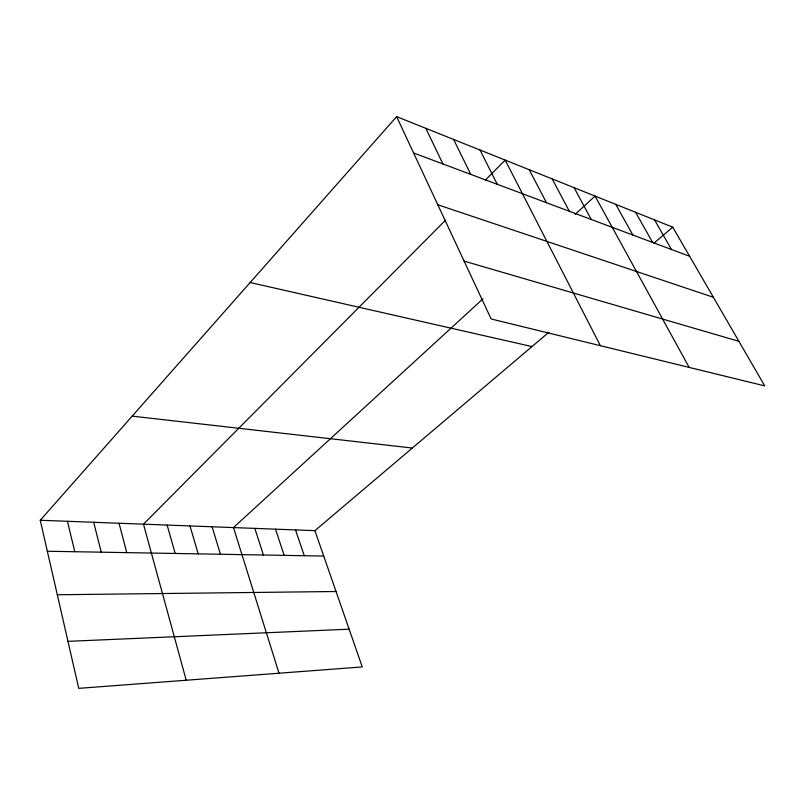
<?xml version="1.0" encoding="UTF-8"?>
<svg xmlns="http://www.w3.org/2000/svg" width="805" height="805" viewBox="0 0 805 805"><rect width="100%" height="100%" fill="white"/><g stroke="black" fill="none" stroke-linecap="round" stroke-linejoin="round"><path stroke-width="1.21" d="M40.25 520.261L314.906 530.666L362.25 666.932L78.739 688.356L40.25 520.261L396.634 116.645L672.759 227.181L764.75 385.897L491.141 318.971L396.634 116.645M445.517 220.188L143.491 524.176L186.197 680.235M485.294 180.149L505.208 160.104L600.389 345.687M482.92 298.897L233.5 527.577L279.003 673.221M575.152 214.331L595.066 196.078L689.161 367.402M314.906 530.666L548.879 332.244M653.891 243.18L672.759 227.181M67.982 641.354L349.139 629.188M57.306 594.764L336.047 591.504M47.344 551.244L323.731 556.054M132.191 416.135L412.331 448.043M250.164 282.525L531.984 346.573M464.113 261.112L738.92 341.33M437.799 204.762L713.401 297.307M413.609 152.99L689.633 256.292M654.546 219.896L671.511 249.51M635.568 212.289L652.603 242.436M615.755 204.359L632.861 235.05M574.086 187.676L591.293 219.493M552.16 178.901L569.397 211.292M529.227 169.724L546.474 202.719M480.032 150.032L497.249 184.295M453.607 139.446L470.774 174.383M425.845 128.337L442.931 163.968M295.516 529.932L304.26 555.712M275.501 529.177L284.165 555.359M254.843 528.392L263.396 554.997M212.097 526.772L220.429 554.253M189.99 525.937L198.191 553.87M167.128 525.071L175.188 553.468M119.029 523.25L126.757 552.622M93.702 522.284L101.239 552.18M67.459 521.288L74.784 551.717"/></g></svg>
